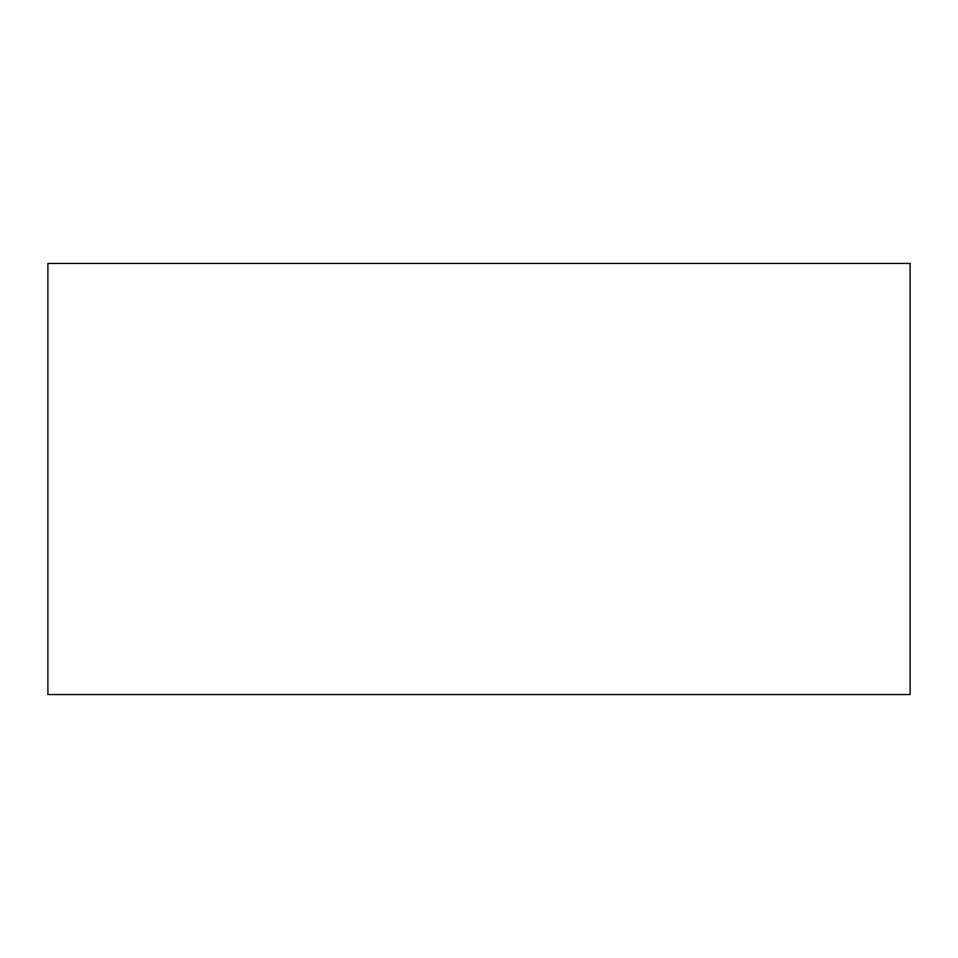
<?xml version="1.0" encoding="UTF-8"?>
<svg xmlns="http://www.w3.org/2000/svg" width="958" height="958" viewBox="0 0 958 958"><rect width="100%" height="100%" fill="white"/><g stroke="black" fill="none" stroke-linecap="round" stroke-linejoin="round"><path stroke-width="1.44" d="M910.1 263.45L47.9 263.45L47.9 694.55L910.1 694.55L910.1 263.45"/></g></svg>
